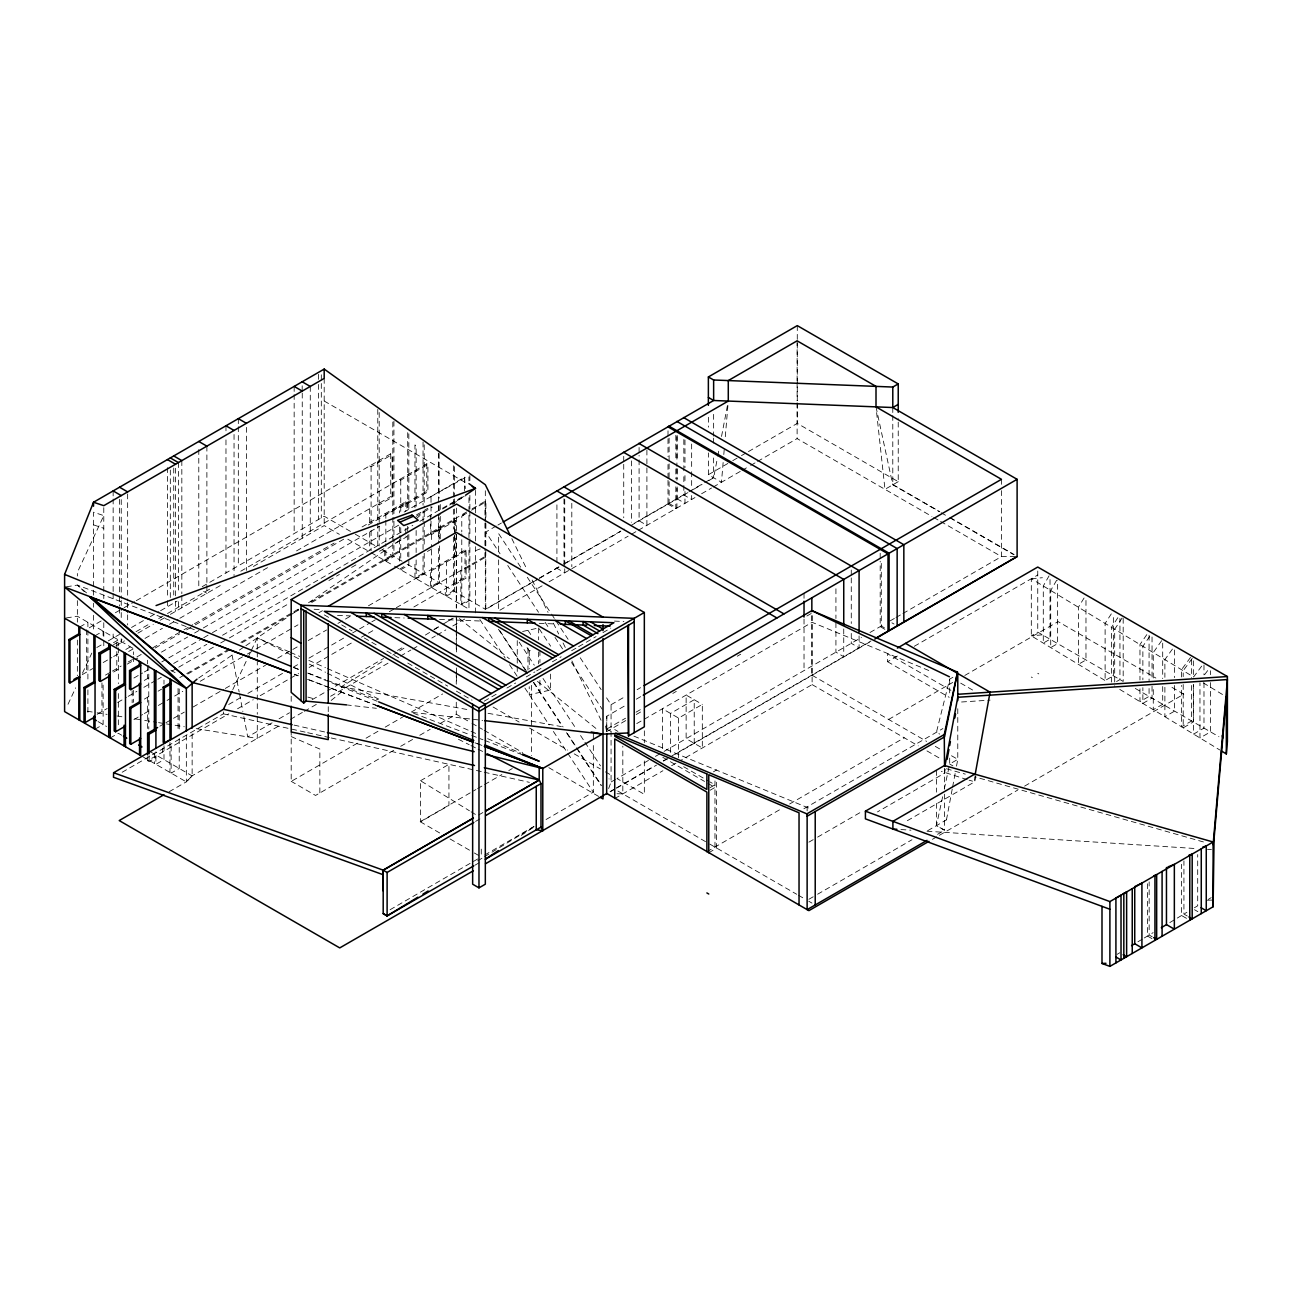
<?xml version="1.0" encoding="UTF-8"?>
<svg xmlns="http://www.w3.org/2000/svg" width="1292" height="1292" viewBox="0 0 1292 1292"><rect width="100%" height="100%" fill="white"/><g stroke="black" fill="none" stroke-linecap="round" stroke-linejoin="round"><path stroke-width="0.75" stroke-dasharray="5 3.75" d="M624.165 706.191L606.804 716.204L606.659 731.611L625.812 720.548M122.159 772.245L223.355 713.814L223.468 709.308M723.132 462.471L721.469 482.271L708.371 474.713L708.371 452.927M723.795 454.542L724.295 448.599M725.297 436.712L728.284 401.053M945.259 769.241L944.517 773.181L877.462 811.909M946.471 819.822L952.236 788.992M952.592 787.07L955.482 771.647M956.516 766.108L957.776 759.357L957.776 708.161M975.815 775.959L974.733 781.789L904.998 822.051M708.678 480.64L713.636 477.765L717.399 458.095M717.771 456.124L719.273 448.259M721.534 436.454L727.541 404.994M942.643 796.76L936.442 825.636L944.517 830.304L944.517 790.914M944.291 789.057L949.265 765.946M952.915 677.266L949.685 679.14L936.442 732.225L939.672 734.082M608.629 788.556L611.068 781.999L611.068 704.705L605.56 696.323M68.008 704.285L75.663 687.828M82.462 673.197L91.829 653.074M232.77 689.653L247.143 659.291M247.983 657.515L250.519 652.153M251.359 650.361L257.286 637.86L288.6 651.572M1049.072 575.828L1043.29 586.003L1043.29 643.109L1050.025 639.217L1050.025 578.089M1056.646 580.237L1050.719 590.492L1050.719 647.599L1057.631 643.61L1057.631 580.512M1084.085 597.986L1078.384 607.24L1078.384 664.346L1085.974 659.97L1085.974 596.872M1111.298 613.878L1105.112 623.422L1105.112 680.545L1113.365 675.781L1113.365 614.653M1117.838 617.705L1111.54 627.314L1111.54 684.437M1122.118 617.98L1114.689 629.236L1114.689 686.343M1146.795 634.63L1139.964 644.53L1139.964 679.98M1149.751 636.342L1142.871 646.291L1142.871 679.77M1161.653 640.67L1153.272 652.589L1153.272 678.187M1172.425 649.068L1164.883 659.614L1164.883 677.347M1190.513 657.434L1181.518 669.692L1181.518 677.573M1192.225 658.419L1183.197 670.71L1183.197 676.62M1201.673 666.139L1193.582 676.992L1031.307 578.735L1031.307 635.842L1105.112 680.545M1204.645 674.602L1209.344 668.368M169.123 791.754L186.339 781.822L192.137 775.814L279.976 725.313M142.395 756.514L186.339 781.886L192.137 775.894L192.137 732.128M416.282 518.738L424.212 511.761L423.049 511.083L423.049 524.923M331.156 700.458L341.346 692.189L341.346 686.73L384.225 660.357M464.635 513.99L461.777 516.235L461.777 531.884M198.645 678.025L232.851 654.592M239.359 650.134L244.253 646.791M245.884 645.677L288.697 616.349M290.345 615.218L298.613 609.566M308.53 602.766L401.101 539.345M452.362 504.251L463.925 496.322M521.225 835.407L534.307 826.735M466.622 513.182L461.777 516.235L460.856 515.298M392.8 655.092L397.952 651.927M399.664 650.877L404.816 647.712M425.391 635.05L432.255 630.835M433.967 629.785L440.83 625.57M447.694 621.339L456.27 616.074L456.27 628.09M708.775 852.849L716.608 848.02L716.608 779.916M713.475 771.825L716.608 769.903M477.685 860.86L482.804 857.743M484.516 856.709L534.081 826.605M1117.015 954.4L1119.76 952.753M1137.913 941.803L1142.693 938.929M1144.292 937.96L1153.142 932.63M1169.809 922.585L1186.88 912.297M1194.422 907.759L1197.7 905.789L1197.7 854.577M1208.375 899.345L1211.218 897.633M79.813 626.975L87.904 622.308L87.904 628.267M89.245 627.831L101.438 620.79M115.376 612.747L122.352 608.726M124.08 607.708L134.546 601.684M136.274 600.667L390.717 453.783L392.106 454.59L392.106 497.355L379.186 504.817L377.781 504.009M369.69 465.911L371.095 466.719L392.106 454.59M95.043 635.761L103.118 631.094L103.118 637.053M96.803 647.518L101.697 644.692M108.253 640.913L119.558 634.388M131.526 627.476L143.493 620.564M150.34 616.607L158.884 611.681M160.596 610.68L177.085 601.168M202.198 586.681L324.195 516.235L353.588 533.208M113.486 642.689L118.347 639.879L118.347 645.838M113.567 644.643L122.046 639.75M136.015 631.691L149.985 623.616M158.706 618.577L165.683 614.556M167.443 613.538L211.08 588.345M240.764 571.209L426.78 463.812L427.91 464.458L427.91 491.864L400.746 507.546L399.616 506.9L399.616 512.908M399.616 479.493L400.746 480.139L427.91 464.458M116.005 645.774L124.436 640.897M137.905 633.128L153.296 624.246M160.143 620.289L168.687 615.363M170.399 614.362L222.176 584.485M253.394 566.461L324.195 525.586L339.36 534.339M82.284 674.618L92.733 668.578M103.182 662.538L111.887 657.515M113.631 656.514L118.864 653.494M125.825 649.472L131.057 646.452M144.995 638.409L162.404 628.348M169.381 624.327L178.086 619.304M179.83 618.287L268.671 567.01M296.53 550.909L390.717 496.548L392.106 497.355M128.699 651.475L133.56 648.665L133.56 654.624M105.443 675.118L110.692 672.082M112.436 671.081L121.157 666.042M128.15 662.005L135.127 657.983M136.871 656.966L142.104 653.946M152.585 647.906L182.269 630.771M184.013 629.753L192.734 624.714M194.478 623.713L334.144 543.076M362.067 526.958L405.785 501.716L406.867 502.346L406.867 509.985M384.774 513.845L385.84 514.474L406.867 502.346M113.567 672.034L120.301 668.158M127.278 664.12L137.76 658.08M155.218 648.003L179.653 633.888M186.646 629.85L193.622 625.829M195.367 624.811L343.753 539.152M368.188 525.037L426.78 491.202L427.91 491.864M161.452 652.137L187.631 637.021M194.624 632.999L201.6 628.962M203.345 627.96L379.67 526.151M404.105 512.052L464.587 477.136L465.314 488.586M430.284 496.935L465.314 477.555M133.9 678.025L142.621 672.987M144.365 671.969L147.869 669.95M161.823 661.892L167.072 658.872M168.816 657.854L201.988 638.716M203.732 637.699L210.709 633.678M212.453 632.66L399.244 524.827M416.573 514.814L427.862 508.305M416.137 516.429L432.239 507.126M144.252 680.448L150.97 676.572M173.661 663.458L206.833 644.32M222.547 635.244L412.826 525.392M419.819 521.354L464.587 495.514M442.607 509.048L447.856 506.012M449.6 505.01L465.314 495.934M97.11 714.315L107.204 708.484M117.669 702.444L126.406 697.405M128.15 696.388L136.871 691.349M143.864 687.328L156.074 680.27M157.818 679.269L161.322 677.25M171.788 671.194L177.02 668.174M178.764 667.173L213.681 647.001M220.674 642.98L227.65 638.942M229.395 637.941L288.746 603.671M328.911 580.496L339.376 574.439M351.602 567.382L358.578 563.36M379.525 551.264L384.774 548.228L384.725 560.534L392.816 555.851L392.816 517.688M179.798 677.573L185.031 674.553M186.775 673.536L230.428 648.342M240.893 642.285L298.5 609.033M310.726 601.975L468.948 510.631M472.161 508.773L485.001 501.361L485.905 501.894L485.905 521.58M144.397 699.085L151.132 695.193M158.109 691.172L161.613 689.153M187.792 674.036L231.43 648.842M241.911 642.786L292.541 613.555M294.285 612.553L299.518 609.533M311.743 602.476L454.574 519.998L455.672 520.628L455.672 556.674L454.574 556.044L454.574 536.018M471.467 510.227L485.905 501.894M439.118 529.607L431.027 534.274L431.027 518.722M430.284 515.298L430.446 533.935L431.544 534.565L455.672 520.628M95.043 729.173L103.118 724.505L103.118 682.774M133.9 719.563L142.621 714.524M144.365 713.523L151.358 709.486M158.335 705.464L165.328 701.427M167.072 700.425L182.786 691.349M200.228 681.272L245.625 655.06M247.37 654.059L254.346 650.021M256.107 649.02L292.751 627.847M294.511 626.846L298 624.827M318.946 612.731L322.435 610.712M427.426 551.458L433.837 547.743M399.616 569.126L407.707 564.459L485.324 609.275L537.44 579.187M400.746 569.772L408.837 565.105L408.837 530.98M110.256 737.958L118.347 733.291L121.723 735.245M496.176 526.038L485.776 532.046L500.052 553.784M497.921 525.037L501.393 523.034M159.853 726.201L165.101 723.181M165.957 722.696L184.304 712.102M193.025 707.063L223.564 689.443M225.309 688.442L265.474 665.251M277.683 658.193L299.518 645.58M308.239 640.541L326.569 629.979M337.923 623.406L351.004 615.864M368.462 605.787L465.007 550.053L466.105 550.699L466.105 578.089L454.477 584.808L453.363 584.178M466.105 550.699L431.544 570.612L430.446 569.982L430.446 586.923L438.537 582.256L438.537 545.289M228.684 704.495L240.893 697.438M247.886 693.4L282.803 673.245M293.268 667.205L298.5 664.169M308.982 658.129L329.928 646.032M331.673 645.031L343.898 637.973M352.619 632.935L357.868 629.898M359.612 628.897L370.077 622.857M371.821 621.84L375.326 619.821M389.28 611.762L394.528 608.742M396.273 607.725L485.001 556.513L485.905 557.03L461.777 570.967L460.856 570.434L460.856 604.478L468.948 599.811M147.611 756.789L147.611 760.697L228.813 713.814M237.534 708.775L253.248 699.715M260.225 695.677L298.63 673.503M309.111 667.463L330.058 655.367M331.802 654.35L352.748 642.253M361.485 637.214L366.718 634.194M368.462 633.193L373.695 630.173M413.86 606.982L465.007 577.459L466.105 578.089M147.611 760.697L149.129 761.586L155.912 757.677L154.378 756.789M272.095 722.826L247.709 736.908L243.251 713.491M279.072 718.804L289.521 712.764M312.163 699.683L326.101 691.64M327.845 690.639L383.595 658.452M397.532 650.409L404.509 646.371M434.112 629.285L441.089 625.263M442.833 624.246L453.282 618.222M708.371 474.713L731.03 461.632M732.774 460.63L739.751 456.609M741.495 455.592L746.711 452.571M748.456 451.57L797.277 423.388L898.231 481.674L898.231 418.269M539.184 578.17L561.762 565.137M563.506 564.136L624.311 529.026M634.727 523.018L687.312 492.656M689.04 491.654L702.945 483.628M704.689 482.627L713.378 477.604M537.827 579.268L485.776 609.323L485.776 547.905M539.572 578.267L559.743 566.623M565.686 563.183L620.322 531.642M630.561 525.731L692.108 490.201M693.772 489.232L702.057 484.452M542.123 585.809L498.647 610.922L498.647 555.431M549.084 581.804L570.386 569.497M571.807 568.69L628.138 536.164M631.562 534.194L636.665 531.238M638.377 530.253L694.967 497.582M701.588 493.754L711.521 488.021M713.184 487.052L740.381 471.354M742.092 470.369L748.972 466.396M750.684 465.411L755.852 462.423M757.564 461.438L797.116 438.602L931.92 516.445M357.351 743.207L291.201 781.402L291.201 731.999M366.056 738.184L378.233 731.143M385.194 727.121L402.603 717.076M411.308 712.053L442.639 693.966M393.737 750.329L315.555 795.452L291.201 781.321M400.681 746.308L412.842 739.299M419.787 735.277L430.204 729.269M440.637 723.245L456.27 714.218L470.223 722.293M484.225 701.168L496.467 694.095M506.948 688.038L515.686 683M526.167 676.943L534.904 671.905M536.664 670.887L541.897 667.867M552.378 661.811L561.132 656.772M571.613 650.716L576.846 647.68M578.606 646.678L596.08 636.585M602.976 632.596L610.809 628.09M898.231 481.674L884.972 489.329L876.428 410.808M420.514 780.739L448.938 764.331L448.938 805.417L420.514 821.825L420.514 780.739L469.432 810.762M611.068 704.705L624.973 696.695M637.117 689.67L640.59 687.667M420.417 821.599L475.876 789.573M477.604 788.572L482.804 785.568M484.532 784.567L501.861 774.57M508.79 770.565L512.262 768.562M636.31 699.166L641.526 696.162M605.56 726.039L606.659 731.611L606.4 729.253L625.554 718.207M636.003 712.167L641.22 709.163M636.245 714.524L641.478 711.504M672.825 693.416L676.297 691.398M737.247 656.223L740.72 654.204M806.886 616.009L812.119 612.989L812.119 684.598L680.286 760.713M478.541 815.058L483.741 812.054M636.73 723.585L812.119 622.324L931.096 671.452M475.553 821.405L482.481 817.4M662.408 748.391L662.408 708.759L678.591 718.094L702.315 704.398L702.315 747.987L686.133 738.653L686.133 695.064L702.315 704.398M390.071 909.729L479.558 857.904M484.694 855.013L534.097 826.363M546.064 819.516L593.335 792.158L593.335 741.996M615.525 779.415L611.068 781.999L609 778.834M648.439 760.423L617.011 778.559L644.337 794.338L644.337 758.598M655.432 756.385L660.664 753.365M664.104 751.379L861.473 637.424M869.984 632.515L884.503 624.133M894.355 618.448L889.332 621.339L894.032 624.052M896.018 617.479L901.202 614.491M902.93 613.49L1001.478 556.594L1017.111 556.594M474.939 865.22L482.481 860.827M610.082 791.592L614.992 788.75M616.639 787.813L654.511 765.946M663.248 760.891L666.737 758.888M671.921 755.885L871.002 640.961M610.292 791.786L614.734 789.218L708.016 843.062M616.462 788.217L656.53 765.09M663.523 761.053L670.5 757.015M675.587 754.092L871.341 641.074M614.734 798.553L662.877 770.759M671.614 765.72L678.591 761.699M950.928 690.332L887.572 653.752L887.572 661.714L897.375 656.045M914.284 646.291L1037.751 575.021M710.132 787.619L714.977 784.809L709.76 781.805M710.132 790.236L714.977 787.442L706.288 782.419M1123.184 618.351L1123.184 681.449L1037.751 632.127L1031.307 635.842L1042.418 634.824M888.621 719.434L952.688 682.451M964.801 675.458L1058.083 621.597L1155.872 678.058M706.885 851.751L780.966 808.986M789.654 803.979L904.255 737.797M803.882 808.744L942.885 728.559M808.873 842.158L815.866 838.137M817.61 837.119L863.04 810.892M949.685 758.097L949.685 764.024L957.776 759.357L950.847 755.368M1116.579 681.514L1119.938 679.576L1119.938 618.448M808.873 899.28L815.866 895.243M817.61 894.226L911.974 839.752M927.704 830.675L946.648 819.726M937.54 834.341L944.71 830.191L936.442 825.636L936.442 800.023M932.404 839.332L937.621 836.328M939.365 835.326L1017.644 790.123M1024.604 786.117L1183.811 694.192L1169.841 686.133M290.442 719.353L302.667 712.263M304.411 711.327L316.637 704.221M330.607 696.275L389.958 662.053M400.439 656.11L410.904 650.005M412.649 649.085L417.897 646M431.851 638.038L435.356 635.955M437.1 635.018L445.821 629.931M452.814 625.99L465.023 618.884M475.504 550.667L480.414 548.825M522.614 631.481L538.651 627.96L550.634 646.194M527.055 647.567L529.236 650.877L532.805 650.102M66.425 586.778L77.358 585.082L195.964 630.318M66.425 617.915L77.358 616.219L133.56 648.665M1031.307 578.735L1042.418 577.718M961.571 701.992L990.076 700.119M1206.954 900.201L1212.009 900.088M617.011 793.74L622.825 793.886L622.825 746.162M314.134 609.275L322.209 609.598M614.411 621.097L623.907 621.484M337.519 615.396L350.762 615.913M394.884 617.657L404.218 618.012M439.522 619.417L482.384 621.097M539.216 623.342L555.14 623.955M900.928 829.545L910.957 830.191M926.994 831.224L1195.681 848.553M1207.503 849.312L1211.428 849.555M346.304 704.867L376.376 708.307M412.487 712.409L482.675 720.419M87.275 711.214L95.188 712.49M97.175 712.796L107.075 714.379M116.974 715.978L122.918 716.931M134.804 718.82L142.734 720.096M144.704 720.419L156.59 722.309M158.577 722.632L164.52 723.585M166.49 723.908L184.32 726.75M196.206 728.656L257.286 738.426L257.286 716.252M341.346 686.73L470.191 710.067M488.037 713.297L561.39 726.588M294.075 725.103L325.487 732.144M223.355 713.814L305.736 732.257M307.706 732.709L329.282 737.538M331.236 737.974L482.304 771.792M484.258 772.228L529.397 782.338M307.884 697.082L315.28 699.166M946.406 768.756L965.286 774.134M1203.417 841.948L974.733 776.815L974.733 781.789L969.065 780.174M967.175 779.641L941.287 771.324M93.525 524.875L103.78 528.283M294.415 674.408L298.177 675.829M307.561 679.382L330.09 687.925M331.963 688.636L377.119 705.739M475.004 742.819L482.546 745.662L475.004 742.771M294.285 674.198L298.048 675.635M309.337 679.915L330.058 687.78M331.931 688.491L377.119 705.626M293.591 667.544L299.211 669.692M308.594 673.261L325.471 679.705M327.344 680.416L377.958 699.715M413.585 713.297L469.836 734.76M471.709 735.471L482.966 739.767M484.839 740.477L522.339 754.77M294.608 667.754L298.339 669.272M307.69 673.067L330.138 682.176M331.996 682.935L378.653 701.863M633.888 736.133L810.359 808.744M606.4 729.253L611.972 731.611M291.201 736.585L319.851 749.069L319.851 792.917M290.442 652.379L299.663 656.417M308.869 660.438L325.455 667.689M327.296 668.497L469.19 730.578M471.031 731.385L476.554 733.808M487.617 738.636L520.773 753.155M298.581 658.694L257.286 637.86L257.286 649.924M309.353 664.12L325.519 672.26M327.312 673.164L379.38 699.424M458.402 739.25L469.174 744.677M470.966 745.581L476.36 748.294M478.153 749.198L483.531 751.912M893.063 484.662L939.785 511.632M950.169 517.624L1014.188 554.591M876.008 406.883L892.788 484.823L939.413 511.729M941.141 512.73L948.053 516.719M949.765 517.721L1013.655 554.607M933.664 517.446L938.88 520.45M940.608 521.451L1001.478 556.594L1001.478 487.245M1135.264 688.426L1218.954 736.747M1037.751 673.293L1038.8 673.907M676.879 498.68L684.97 503.347L684.97 491.461M668.82 503.331L676.911 507.998L676.911 488.182M884.406 627.799L881.289 625.99L881.289 562.585M667.738 503.961L675.829 508.628L675.829 486.826M884.875 629.333L880.191 626.62L880.191 561.229M960.699 683.161L974.491 691.123M887.572 661.714L949.2 697.309M812.119 675.264L926.655 741.398M935.295 746.388L942.207 750.377M324.195 401.037L467.252 483.628M812.119 684.598L918.241 745.872M926.962 750.91L940.947 758.985M949.685 764.024L952.931 765.914M1194.486 909.713L1197.878 911.668M1187.235 915.996L1183.924 914.09L1183.924 860.908M1186.492 918.354L1181.55 915.511L1181.55 864.3M407.707 474.826L408.837 475.472M377.781 461.244L379.186 462.052M407.707 502.217L408.837 502.863M1152.157 936.765L1149.153 935.037L1149.153 881.871M1151.963 938.638L1147.474 936.054L1147.474 882.872M438.537 529.268L439.619 529.898L439.619 537.908M392.865 509.177L393.931 509.807M453.363 556.771L454.477 557.417M468.948 565.767L469.868 566.3M405.785 536.099L406.867 536.729L393.931 544.19L393.931 556.513L385.84 561.18L385.84 543.657M445.272 561.439L446.386 562.085L446.386 596.129L454.477 591.461L454.477 535.227M438.537 565.315L439.619 565.944M355.316 534.21L377.781 547.178M382.594 549.956L404.267 562.472M347.79 539.2L369.69 551.846M371.095 552.653L392.736 565.153M394.448 566.138L468.964 609.162L468.964 496.677M683.678 766.737L708.016 780.804M614.734 729.56L617.98 731.433M662.812 757.322L704.544 781.418M493.076 707.015L519.158 722.067M529.591 728.09L567.656 750.071M574.229 753.866L600.344 768.934M605.463 771.889L612.069 775.701M324.292 614.879L329.492 617.883M341.669 624.908L352.102 630.932M364.263 637.957L376.424 644.983M386.857 651.007L399.034 658.032M407.723 663.038L428.573 675.086M430.317 676.087L447.694 686.117M456.383 691.139L472.032 700.167M709.76 844.08L796.679 894.258M798.424 895.259L803.64 898.279M808.744 901.218L811.974 903.092M471.968 723.294L482.449 729.334M484.193 730.351L522.598 752.525M548.825 767.674L598.826 796.534M203.651 591.445L207.205 593.496M170.754 670.144L177.521 674.053M420.207 821.712L441.347 833.921M450.036 838.944L472.597 851.961M474.342 852.978L479.542 855.982M98.047 721.582L106.509 726.459M150.47 751.831L192.137 775.894M1203.256 682.854L1226.334 696.824M1119.744 689.395L1219.745 749.941M1031.307 677.024L1032.324 677.638M471.112 811.796L476.167 814.897M459.387 618.577L509.339 658.775M537.44 681.385L598.325 730.351M86.548 592.883L77.358 585.082L84.287 591.655M520.692 567.188L498.647 533.644L498.647 553.461M527.298 577.249L550.457 612.473M551.555 614.136L554.866 619.175M555.964 620.854L568.092 639.298M580.205 657.757L601.151 689.621M507.756 565.492L538.522 612.311M545.111 622.34L549.504 629.026M555.011 637.392L562.698 649.101M571.484 662.473L602.266 709.308M527.96 630.302L532.32 636.94M519.19 642.172L534.323 665.218M543.011 678.429L576.119 728.801M580.544 735.536L583.871 740.591M584.969 742.286L600.489 765.881M499.956 630.9L527.217 672.405M533.758 682.337L563.07 726.944M567.398 733.533L576.07 746.728M577.153 748.391L601.281 785.1M498.437 629.236L526.861 672.47M533.402 682.418L562.02 725.959M566.429 732.677L575.263 746.114M576.361 747.793L601.281 785.714M479.897 619.546L505.172 658.08M509.565 664.702L517.252 676.41M524.891 688.006L549.132 724.909M553.396 731.466L593.335 792.238M511.842 538.667L526.861 569.239M532.159 580.027L548.066 612.392M553.364 623.18L558.661 633.968M563.086 642.964L565.735 648.358M571.92 660.939L601.087 720.274M232.075 654.947L239.149 692.011M239.521 693.966L242.864 711.537M481.27 849.119L481.286 856.903M1210.523 670.742L1210.523 674.682M1210.523 682.58L1210.523 731.87L1199.961 737.974L1199.961 682.822M1203.983 664.992L1203.983 674.86M1203.983 682.741L1203.983 728.107L1193.582 734.114L1193.582 684.873M1193.34 660.826L1193.34 676.604M1193.34 684.485L1193.34 721.953L1183.197 727.816L1183.197 684.502M1191.628 659.841L1191.628 677.589M1191.628 685.471L1191.628 720.968L1181.518 726.798L1181.518 685.454M1174.589 649.989L1174.589 677.606M1174.589 685.487L1174.589 711.117L1164.883 716.721L1164.883 687.183M1162.703 643.125L1162.703 678.623M1162.703 686.52L1162.703 704.269L1153.272 709.696L1153.272 686.068M1152.044 636.972L1152.044 678.381M1152.044 686.278L1152.044 698.1L1142.871 703.397L1142.871 687.651M1149.072 635.26L1149.072 680.626M1149.072 688.507L1149.072 696.388L1139.964 701.653L1139.964 687.861M1037.751 571.032L1037.751 632.127M1001.478 479.316L1001.478 485.259M949.685 679.14L949.685 692.948M944.517 768.223L944.517 788.944M936.442 770.484L936.442 792.158M892.788 407.529L892.788 413.488M892.788 415.459L892.788 484.823M880.191 553.299L880.191 559.242M859.083 635.939L859.083 647.825L851.267 643.319L851.267 633.403M851.267 569.998L851.267 575.941M851.267 577.928L851.267 623.503M843.741 628.946L843.741 656.691L835.924 652.169L835.924 620.467M835.924 588.764L835.924 618.497M811.844 615.654L811.844 675.102M807.129 806.87L807.129 810.908M804.028 593.319L804.028 599.262M804.028 619.078L804.028 670.596M797.277 325.616L797.277 401.441M797.277 403.443L797.277 423.388M797.116 340.83L797.116 380.736M797.116 382.739L797.116 400.698M797.116 402.684L797.116 438.602M714.977 780.917L714.977 847.084M713.636 414.361L713.636 436.147M713.636 438.133L713.636 444.077M713.636 457.949L713.636 477.765M708.371 417.251L708.371 427.168M694.224 743.32L694.224 699.731L670.5 713.426L670.5 755.045M691.656 444.012L691.656 469.771M691.656 471.742L691.656 487.601M691.656 495.53L691.656 499.487L683.839 494.981L683.839 473.179M684.97 439.942L684.97 467.688M684.97 475.601L684.97 483.531M683.839 439.49L683.839 471.192M678.591 718.094L678.591 757.726M677.153 435.42L677.153 461.179M677.153 469.109L677.153 479.025M677.153 486.939L677.153 498.841M676.911 436.664L676.911 466.38M676.911 468.366L676.911 480.253M675.829 435.307L675.829 461.066M675.829 468.996L675.829 478.912M669.095 438.085L669.095 461.874M669.095 463.844L669.095 479.703M669.095 481.69L669.095 503.476M668.012 430.801L668.012 436.744M668.012 438.715L668.012 456.56M668.012 464.49L668.012 478.347M668.012 480.333L668.012 504.106M646.904 450.02L646.904 465.879M646.904 467.865L646.904 525.327L639.088 520.805L639.088 455.414M644.337 730.804L644.337 742.722M639.088 447.5L639.088 453.444M631.562 460.873L631.562 522.291M623.729 456.351L623.729 462.294M623.729 464.28L623.729 517.785M606.804 716.204L606.804 732.063M593.335 733.969L593.335 739.993M571.807 503.299L571.807 566.703M564.733 499.439L564.733 566.817M564.733 568.803L564.733 572.76L556.917 568.254L556.917 564.281M563.99 498.777L563.99 564.168M556.917 504.833L556.917 562.295M550.634 674.085L550.634 690.025L529.236 694.708L529.236 686.682M539.943 650.538L539.943 662.489M539.943 680.416L539.943 692.367M538.651 627.96L538.651 639.911M538.651 651.879L538.651 663.83M531.432 685.341L531.432 755.61M529.236 650.877L529.236 668.788M527.96 648.245L527.96 670.144M517.252 640.606L517.252 664.476M517.252 666.462L517.252 674.408M485.905 523.551L485.776 545.918M485.324 490.75L485.324 520.886M485.324 522.889L485.324 544.982M485.324 553.024L485.324 609.275M485.001 501.361L485.001 521.064M485.001 523.034L485.001 550.602M485.001 552.572L485.001 556.513M475.504 490.395L475.504 516.509M475.504 518.528L475.504 544.643M475.504 546.645L475.504 612.86M469.868 475.601L469.868 481.528M469.868 495.353L469.868 509.177M469.868 511.147L469.868 536.761M469.868 538.732L469.868 600.344L461.777 605.011L461.777 533.838M468.948 476.942L468.948 480.899M465.007 550.053L465.007 577.459M464.587 477.136L464.587 493.673M456.56 508.079L456.56 607.999M456.56 617.98L456.56 631.966M456.56 633.968L456.56 645.968M456.56 647.954L456.56 651.959M456.56 667.948L456.56 673.94M456.56 675.942L456.56 683.92M456.27 534.371L456.27 608.096M456.27 630.092L456.27 642.108M456.27 644.11L456.27 652.121M456.27 672.163L456.27 684.179M456.27 702.202L456.27 714.218M454.574 519.998L454.574 534.016M454.477 466.622L454.477 496.887M454.477 498.906L454.477 506.965M454.477 508.983L454.477 533.208M453.363 465.75L453.363 497.404M453.363 499.39L453.363 507.304M453.363 509.274L453.363 529.074M453.363 536.987L453.363 590.815L445.272 595.483L445.272 588.845M440.265 504.478L440.265 514.361M440.265 516.348L440.265 542.059M439.619 545.918L439.619 582.886L431.544 587.553L431.544 544.578M439.118 453.524L439.118 498.195M439.118 505.543L439.086 515.669M439.086 517.64L439.086 539.41M438.537 453.104L438.537 510.728M438.537 514.426L438.537 543.286M431.544 534.565L431.544 542.575M431.027 497.355L431.027 516.784M426.78 463.812L426.78 491.202M424.212 444.803L424.212 507.821M424.212 511.761L424.212 519.675M424.212 521.645L424.212 547.372M424.212 553.299L424.212 573.987L416.137 578.654L416.137 554.575M423.049 442.009L423.049 505.156M423.049 526.91L423.049 552.621M423.049 556.384L423.049 573.309L414.958 577.992L414.958 561.067M416.137 506.383L416.137 445.788L414.958 444.949L414.958 507.708M416.137 530.479L416.137 552.556M408.837 433.789L408.837 510.905M407.707 432.642L407.707 510.259M407.707 526.312L407.707 556.432M405.785 501.716L405.785 511.277M405.785 528.46L405.785 534.194M400.746 480.139L400.746 511.551M400.746 527.62L400.746 533.644M400.746 535.647L400.746 559.743M399.616 526.975L399.616 537.004M399.616 539.006L399.616 561.099M393.931 421.144L393.931 519.352M393.931 521.257L393.931 542.285M392.816 422.032L392.816 515.686M390.717 453.783L390.717 496.548M385.84 514.474L385.84 518.367M385.84 520.305L385.84 541.719M379.186 412.503L379.186 546.032M377.781 409.435L377.781 545.224M371.095 466.719L371.095 522.679M371.095 530.673L371.095 550.667M369.69 508.677L369.69 524.374M369.69 532.223L369.69 549.891M328.249 706.692L328.249 712.506M324.195 378.411L324.195 525.586M321.304 374.777L321.304 517.914M318.543 374.357L318.543 382.416M318.543 384.435L318.543 519.497M310.274 386.453L310.274 533.612M302.183 385.807L302.183 391.864M302.247 393.107L302.247 538.247M294.156 386.421L294.156 392.461M294.156 394.48L294.156 533.58M291.201 696.34L291.201 704.269M257.286 651.943L257.286 657.967M257.286 659.97L257.286 714.234M246.417 427.361L246.417 570.483M238.326 418.656L238.326 424.697M238.326 426.715L238.326 565.815M234.046 434.483L234.046 575.602M225.971 425.795L225.971 431.835M225.971 439.894L225.971 572.954M206.881 446.144L206.881 583.225M206.881 585.244L206.881 593.303M198.79 449.535L198.79 586.616M186.339 735.18L186.339 781.886M181.833 460.614L181.833 593.658M181.833 595.677L181.833 607.773M179.217 688.943L179.217 730.674M179.217 738.62L179.217 768.433L171.125 773.101L171.125 743.062M178.409 462.584L178.409 593.626M178.409 601.684L178.409 609.743M178.054 688.426L178.054 731.74M175.534 468.269L175.534 599.31M175.534 601.329L175.534 611.407M173.742 468.043L173.742 595.047M170.318 470.013L170.318 601.038M169.963 742.399L169.963 772.438M167.443 467.639L167.443 598.68M167.443 600.683L167.443 606.739M163.987 680.157L163.987 684.13M163.987 745.742L163.987 759.648L155.912 764.315L155.912 751.799M162.469 748.213L162.469 752.122M154.378 752.881L154.378 763.443M149.129 755.707L149.129 761.586M148.774 665.396L148.774 728.995M147.482 660.212L147.482 663.878M147.482 665.719L147.482 678.591M147.643 697.212L147.643 729.253M133.56 656.611L133.56 664.572M133.56 690.396L133.56 702.331M132.155 690.897L132.155 702.767M127.65 493.915L127.65 600.748M127.65 602.766L127.65 612.844M127.65 614.863L127.65 624.94M121.238 499.616L121.238 598.406M121.238 600.425L121.238 610.502M121.238 612.505L121.238 620.58M121.238 638.716L121.238 642.754M119.558 499.326L119.558 594.062M119.558 596.08L119.558 606.158M119.558 608.177L119.558 616.236M118.347 647.825L118.347 683.597M118.347 693.546L118.347 727.331M116.813 642.77L116.813 670.177M113.147 490.912L113.147 496.968M113.147 498.987L113.147 591.72M113.147 593.722L113.147 601.797M113.147 634.049L113.147 638.087M103.78 507.659L103.78 598.6M103.78 622.696L103.78 638.765M103.78 640.784L103.78 646.808M101.955 682.854L101.955 711.521M93.525 595.176L93.525 512.197L103.78 515.621L77.358 572.404L77.358 576.038M93.525 603.219L93.525 607.224M93.525 615.267L93.525 631.336M87.904 630.254L87.904 681.934M87.904 689.88L87.904 715.72M86.645 629.737L86.645 671.808M77.358 600.651L77.358 622.179M77.358 640.073L77.358 675.845"/><path stroke-width="1.5" d="M231.93 691.446L223.468 709.308L113.615 772.729L113.486 777.251L383.062 874.684L383.191 890.947M383.062 874.684L383.191 870.162L473.405 818.078L383.191 870.194L387.115 872.455L473.809 822.406M1222.264 735.584L1222.765 738.152M1213.107 844.693L1227.4 679.544L957.776 697.276L944.888 766.253M1101.995 906.354L1101.995 963.461L1109.893 966.384L1213.107 906.774L1214.06 838.815L1226.334 696.824L1226.334 753.947L1221.392 750.943M1226.334 753.947L1227.4 741.624L1227.4 676.54L1037.751 567.043L897.375 648.083M947.101 759.389L948.942 749.538M949.668 745.597L950.411 741.656M954.82 718.013L955.563 714.072M975.089 774.877L990.076 692.157L905.563 643.368M1109.893 909.261L865.414 818.853L865.414 811.182L944.517 765.51L944.274 734.534L957.517 672.115L811.861 610.632L644.708 707.144M957.517 672.115L944.517 736.892L807.129 816.221L807.129 909.633L927.042 840.381M928.916 841.35L808.889 910.65L606.804 793.482L485.517 863.75M140.683 662.118L140.683 755.529L64.6 711.601L64.6 574.391L93.525 502.249L324.195 369.076L485.324 484.726L510.065 535.066M186.339 731.288L186.339 688.475L197.03 679.14M627.702 625.457L628.526 735.972L644.337 726.831L644.337 612.489L456.56 504.074L291.201 599.553L291.201 692.383L303.717 703.026L306.075 701.12L346.304 704.867M465.588 495.191L475.504 488.392L468.964 483.644M498.357 850.588L485.275 859.261L540.993 827.122L540.993 783.614L539.2 779.98L539.2 766.834M113.615 772.729L383.191 870.162L383.191 913.622L387.115 915.899L417.865 897.197M423.001 894.08L428.12 890.979M1131.566 945.631L1134.731 943.725L1134.731 886.619L1141.918 883.098L1141.918 947.876L1134.731 943.725M1161.33 927.704L1166.466 924.604L1166.466 867.497M68.944 639.556L78.796 633.855L79.813 634.453L69.962 640.138L68.944 639.556L68.944 682.321L69.962 682.903L79.813 677.218L78.796 676.62L78.796 719.805M98.87 653.138L108.722 647.437L110.256 648.326L100.388 654.01L98.87 653.138L98.87 680.529L100.388 681.417L110.256 675.732L108.722 674.844L108.722 737.07M73.87 679.463L77.149 677.573M84.012 687.489L93.864 681.805L95.043 682.467L85.175 688.168L84.012 687.489L84.012 721.873L85.175 722.551L95.043 716.85L93.864 716.188L93.864 728.494M129.539 670.564L139.391 664.879L140.683 665.622L130.831 671.323L129.539 670.564L129.539 688.943L130.831 689.686L140.683 684.001M114.197 689.395L124.064 683.694L125.469 684.518L115.618 690.203L114.197 689.395L114.197 730.933L115.618 731.757L125.469 726.056L124.064 725.248L124.064 745.936M163.196 687.15L169.963 683.242L171.125 683.92L164.342 687.828L163.196 687.15L163.196 742.302L164.342 742.965L171.125 739.056L171.125 679.689M129.684 707.58L139.552 701.879L140.683 702.541L130.831 708.226L129.684 707.58L129.684 743.627L130.831 744.289L140.683 738.588M708.371 405.365L708.371 376.957L797.277 325.616L898.231 383.918L898.231 412.326M328.249 606.287L456.27 532.369L603.009 617.091M503.121 522.033L713.636 400.488L892.788 407.529L1017.111 479.316L1017.111 556.594L876.105 638.006M147.611 754.835L147.611 733.307L157.608 727.525M147.611 733.307L149.129 734.179L155.912 730.271L154.378 729.399L154.378 670.031M507.336 528.622L728.284 401.053L728.284 380.575L797.116 340.83L876.008 386.389L876.008 406.883L1001.478 479.316L644.062 685.664M163.971 794.725L119.203 820.565L339.748 947.908L473.373 870.76M708.371 376.957L713.636 379.993L892.788 387.051L898.231 383.918M898.231 404.396L892.788 407.529L892.788 387.051M478.977 700.635L613.926 622.728L324.292 611.31L485.324 704.302L485.324 884.196L478.977 887.862L472.646 884.196L472.646 704.302M291.201 599.553L478.977 707.951L644.337 612.489M634.227 621.888L478.977 711.521L301.02 608.758M643.255 695.161L1017.111 479.316M603.202 733.598L542.785 768.482L485.97 754.56M485.953 815.397L540.993 783.614M383.191 913.622L387.115 915.899L473.809 865.834M874.813 639.055L1017.111 556.594M615.67 733.178L806.87 813.863L944.274 734.534M974.733 774.118L892.901 821.341L892.901 829.028L896.923 829.286M865.414 811.182L1109.893 901.59L1213.107 841.996L1213.107 906.774M1115.965 898.005L1121.02 895.162L1121.02 959.956L1115.965 957.033M1123.2 893.773L1126.624 891.916L1126.624 956.71L1123.2 954.723M399.842 522.275L413.359 516.219M1153.659 875.928L1156.663 874.587L1156.663 939.365L1153.659 937.637M1168.033 866.867L1174.347 864.364L1174.347 929.158L1166.466 924.604M156.057 605.56L475.504 488.392L472.226 486.503M1188.882 855.239L1192.193 854.077L1192.193 918.854L1188.882 916.949M1202.836 847.035L1206.26 845.953L1206.26 910.731L1201.124 907.759M957.776 694.288L1227.4 676.54M484.678 720.645L603.009 734.131L628.38 732.952M1101.995 963.461L1105.968 963.299M356.576 616.139L374.05 616.833M391.137 617.511L381.802 617.14L381.802 613.587L505.786 685.164M408.159 618.174L435.63 619.256M535.227 623.18L488.764 621.355L488.764 617.786L555.625 656.384M560.243 624.165L586.762 625.199M594.336 625.506L610.018 626.119M536.245 829.787L542.785 830.756L542.785 768.482L484.968 745.016M591.122 731.966L603.009 734.131M223.468 709.308L292.137 724.683M327.409 732.564L474.487 765.494M484.29 767.69L539.329 780.013L485.55 811.069L539.2 779.98L487.132 753.737M474.212 751.669L192.137 682.483L89.81 596.904L290.668 672.987M944.517 765.51L1213.107 841.996M377.119 705.739L473.13 742.109L377.119 705.626M290.522 672.777L64.6 587.053L186.339 688.475L64.6 618.19M522.339 754.77L539.2 761.214L522.614 753.963M64.6 574.391L290.861 666.236M378.653 701.863L473.776 740.477M811.861 610.632L949.426 676.782M708.371 397.435L713.636 400.488L713.636 379.993M683.565 417.542L903.835 544.707L903.835 621.985M676.879 421.402L897.149 548.567L897.149 625.861M668.82 426.053L889.106 553.218L889.106 630.496M667.738 426.683L888.008 553.848L888.008 631.126M638.813 443.366L859.083 570.547L859.083 631.982M623.471 452.232L843.741 579.414L843.741 624.989M563.99 486.89L783.986 613.91M556.658 490.815L776.928 617.98M302.183 381.786L310.274 386.453M294.156 386.421L302.247 391.088M238.326 418.656L246.417 423.324M590.412 621.791L602.976 629.043M599.569 631.013L583.112 621.5L583.112 625.07L597.921 633.613M569.013 620.951L592.996 634.808M591.3 635.777L565.363 620.806L565.363 624.359M225.971 425.795L234.046 430.462M555.14 620.402L586.536 638.539M573.551 646.032L527.265 619.304L527.265 622.857M198.79 441.476L206.881 446.144M495.159 618.044L558.596 654.673M482.384 617.544L552.653 658.096M173.742 455.947L181.833 460.614M170.318 457.917L178.409 462.584M167.443 459.581L175.534 464.248M527.233 672.777L427.83 615.396L427.83 618.949M404.218 614.459L516.219 679.124M374.05 613.28L502.168 687.247M498.55 689.33L366.282 612.973L366.282 616.526M350.762 612.36L491.315 693.513M119.558 487.229L127.65 491.897M113.147 490.912L121.238 495.595M600.441 797.471L603.009 798.94L603.009 638.571M291.201 637.65L301.02 643.319M706.885 892.933L708.775 894.016M171.125 739.056L169.963 738.394L169.963 679.027M92.976 718.643L96.367 720.597M123.418 736.214L126.794 738.168M138.632 745L142.007 746.954M91.134 596.775L192.137 682.483L192.137 728.155M89.81 596.904L186.339 688.475M540.993 827.122L542.785 830.756M806.87 813.863L807.129 816.221M139.358 661.359L139.391 664.879M139.391 683.258L139.552 701.879M1201.269 848.828L1201.269 913.622M1189.771 855.466L1189.771 920.259M1162.089 871.438L1162.089 936.232M1154.951 875.572L1154.951 940.366M1132.244 888.686L1132.244 953.464M1123.83 893.547L1123.83 958.325M1115.917 898.118L1115.917 962.895M1109.893 901.59L1109.893 966.384M957.776 674.456L957.776 700.587M815.22 811.554L815.22 904.949M811.844 597.825L811.844 611.697M804.028 601.232L804.028 617.091M799.037 904.949L799.037 812.797L708.775 774.716L708.775 852.849M706.885 851.751L706.885 792.109L614.734 738.911L614.734 798.553M634.227 732.677L634.227 618.335L301.02 605.205L301.02 700.732M628.526 625.183L628.526 735.972M606.804 734.034L606.659 793.886M603.009 624.634L603.009 630.609M536.245 786.36L536.245 829.868M478.977 707.951L478.977 887.862M387.115 872.455L387.115 915.899M328.249 623.681L328.249 702.816M328.249 714.444L328.249 739.622L291.201 731.999L291.201 706.24M324.195 369.076L324.195 378.411L103.78 505.673L93.525 502.249L93.525 506.222M306.075 610.89L306.075 701.12M303.717 610.325L303.717 703.026M164.342 687.828L164.342 742.965M155.912 670.903L155.912 747.89M149.129 734.179L149.129 753.753M139.552 737.926L139.552 754.867M130.831 671.323L130.831 689.686M130.831 708.226L130.831 744.289M125.469 653.332L125.469 746.744M124.064 652.525L124.064 683.694M115.618 690.203L115.618 731.757M110.256 644.547L110.256 737.958M108.722 643.674L108.722 647.437M100.388 654.01L100.388 681.417M95.043 635.761L95.043 729.173M93.864 635.099L93.864 681.805M85.175 688.168L85.175 722.551M79.813 626.975L79.813 720.387M78.796 626.394L78.796 633.855M69.962 640.138L69.962 682.903M412.019 515.088L397.565 520.369L403.75 525.569L418.204 520.272L412.019 515.088M542.785 768.482L484.419 746.388L542.785 768.482M706.885 773.908L614.734 735.019L614.734 736.279L706.885 789.477L706.885 773.908"/></g></svg>
